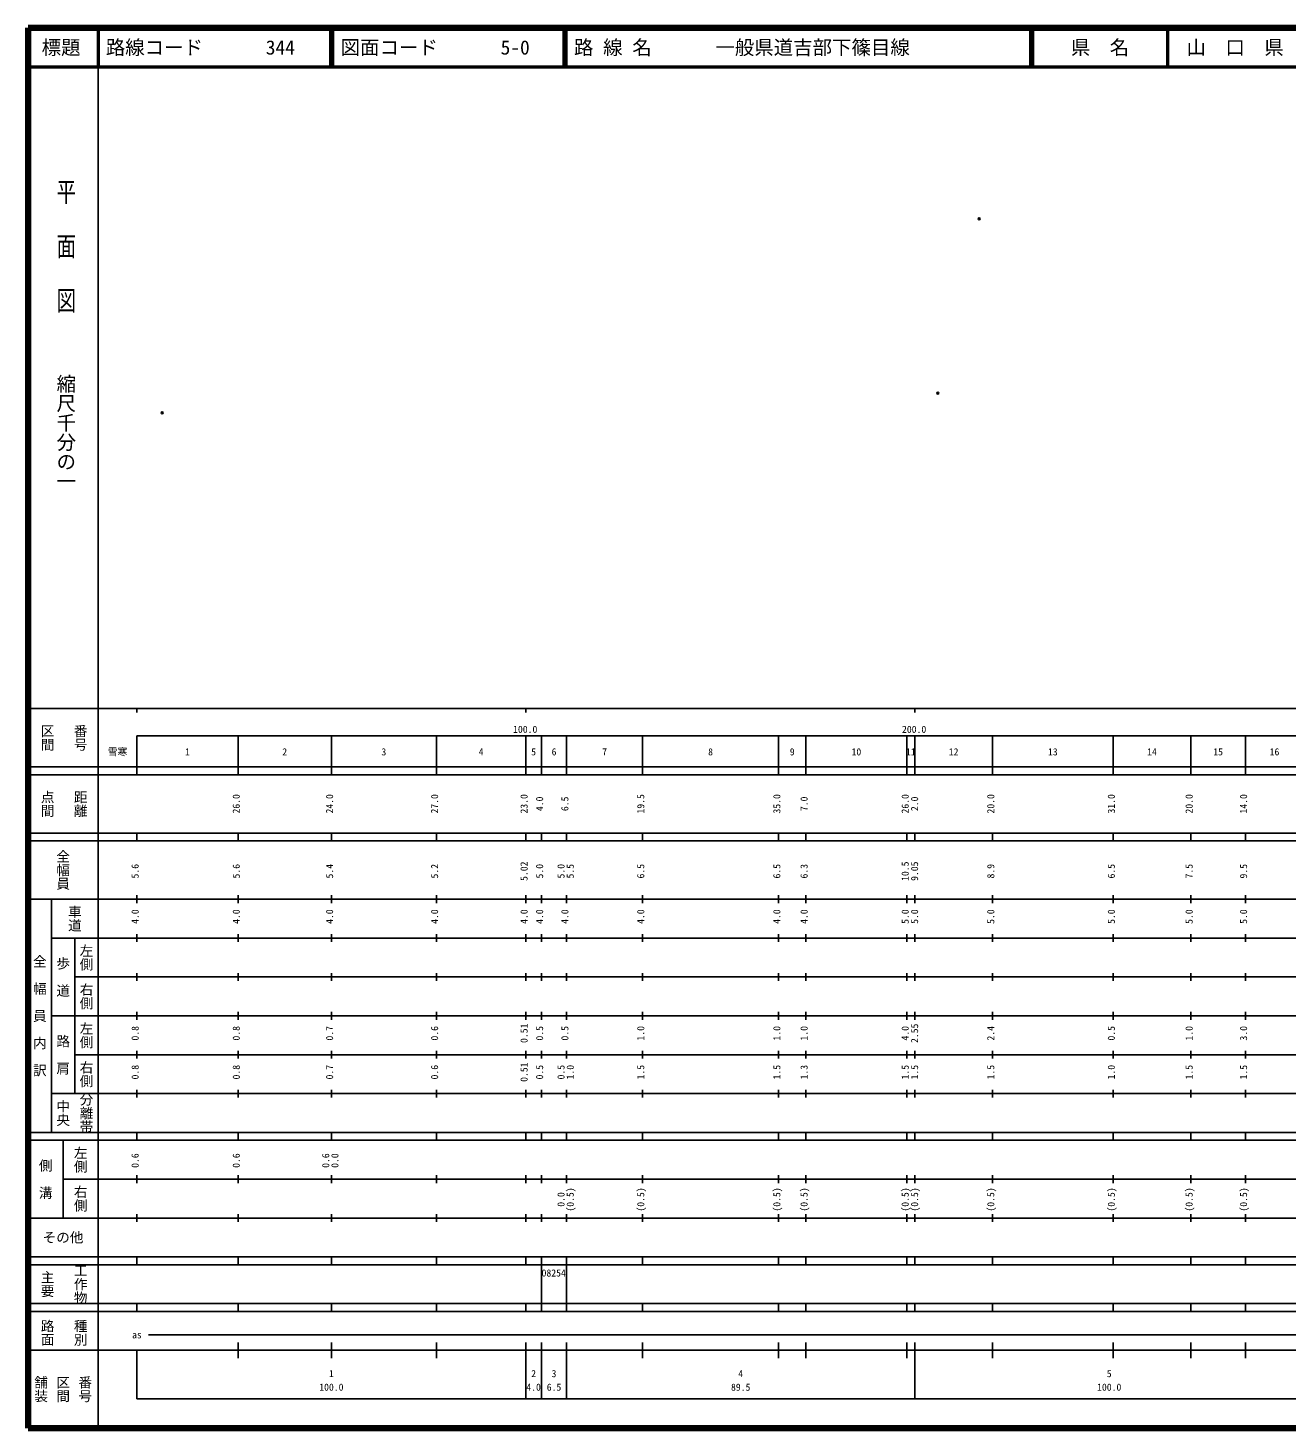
# Model space of a CAD drawing. Units: millimetres on the paper. Extents: x 40 to 680, y 20 to 380.
# Drawn here: x 40 to 363.7, y 20 to 380 of the extents above; entities that cross this region are included whole.
import ezdxf
from ezdxf.enums import TextEntityAlignment as Align

# ---------------------------------------------------------------- set-up
doc = ezdxf.new("R2010")
doc.units = ezdxf.units.MM
doc.header["$PDMODE"] = 32
doc.header["$PDSIZE"] = 0.5
doc.layers.add('M-OTRS', color=6, linetype='Continuous')
doc.layers.add('M-TTL-TXT', color=7, linetype='Continuous')
for name, color, linetype, lineweight in [('M-TTL', 2, 'Continuous', 140), ('M-TTL-BAND', 7, 'Continuous', 25), ('M-TTL-LINE', 7, 'Continuous', 50)]:
    doc.layers.add(name, color=color, linetype=linetype, lineweight=lineweight)
doc.styles.add('@ＭＳ ゴシック', font='')
doc.styles.add('ＭＳ ゴシック', font='')
doc.styles.get('@ＭＳ ゴシック').set_extended_font_data('@MS Gothic')
doc.styles.get('ＭＳ ゴシック').set_extended_font_data('MS Gothic')

msp = doc.modelspace()

# ---------------------------------------------------------------- linework, layer by layer
at = {"layer": 'M-OTRS'}
for p in [(284.573, 330.944), (273.919, 286.102), (74.51, 281.054)]:
    msp.add_point(p, dxfattribs=at)
at = {"layer": 'M-TTL'}
for p, q in [((40, 380), (40, 20)), ((680, 380), (40, 380)), ((40, 20), (680, 20))]:
    msp.add_line(p, q, dxfattribs=at)
at = {"layer": 'M-TTL-BAND'}
for p, q in [((58, 370), (58, 20)), ((40, 205), (579, 205)), ((68, 205), (68, 204)), ((168, 205), (168, 204)), ((268, 205), (268, 204)), ((68, 198), (579, 198)), ((68, 198), (68, 188)), ((94, 188), (94, 198)), ((118, 188), (118, 198)), ((145, 188), (145, 198)), ((168, 188), (168, 198)), ((172, 188), (172, 198)), ((178.5, 188), (178.5, 198)), ((198, 188), (198, 198)), ((233, 188), (233, 198)), ((240, 188), (240, 198)), ((266, 188), (266, 198)), ((268, 188), (268, 198)), ((288, 188), (288, 198)), ((319, 188), (319, 198)), ((339, 188), (339, 198)), ((353, 188), (353, 198)), ((40, 190), (579, 190)), ((40, 188), (579, 188)), ((40, 173), (579, 173)), ((68, 171), (68, 173)), ((94, 171), (94, 173)), ((118, 171), (118, 173)), ((145, 171), (145, 173)), ((168, 171), (168, 173)), ((172, 171), (172, 173)), ((178.5, 171), (178.5, 173)), ((198, 171), (198, 173)), ((233, 171), (233, 173)), ((240, 171), (240, 173)), ((266, 171), (266, 173)), ((268, 171), (268, 173)), ((288, 171), (288, 173)), ((319, 171), (319, 173)), ((339, 171), (339, 173)), ((353, 171), (353, 173)), ((40, 171), (579, 171)), ((40, 156), (579, 156)), ((46, 96), (46, 156)), ((68, 155), (68, 157)), ((94, 155), (94, 157)), ((118, 155), (118, 157)), ((145, 155), (145, 157)), ((168, 155), (168, 157)), ((172, 155), (172, 157)), ((178.5, 155), (178.5, 157)), ((198, 155), (198, 157)), ((233, 155), (233, 157)), ((240, 155), (240, 157)), ((266, 155), (266, 157)), ((268, 155), (268, 157)), ((288, 155), (288, 157)), ((319, 155), (319, 157)), ((339, 155), (339, 157)), ((353, 155), (353, 157)), ((46, 146), (579, 146)), ((52, 146), (52, 106)), ((68, 145), (68, 147)), ((94, 145), (94, 147)), ((118, 145), (118, 147)), ((145, 145), (145, 147)), ((168, 145), (168, 147)), ((172, 145), (172, 147)), ((178.5, 145), (178.5, 147)), ((198, 145), (198, 147)), ((233, 145), (233, 147)), ((240, 145), (240, 147)), ((266, 145), (266, 147)), ((268, 145), (268, 147)), ((288, 145), (288, 147)), ((319, 145), (319, 147)), ((339, 145), (339, 147)), ((353, 145), (353, 147)), ((68, 135), (68, 137)), ((94, 135), (94, 137)), ((118, 135), (118, 137)), ((145, 135), (145, 137)), ((168, 135), (168, 137)), ((172, 135), (172, 137)), ((178.5, 135), (178.5, 137)), ((198, 135), (198, 137)), ((233, 135), (233, 137)), ((240, 135), (240, 137)), ((266, 135), (266, 137)), ((268, 135), (268, 137)), ((288, 135), (288, 137)), ((319, 135), (319, 137)), ((339, 135), (339, 137)), ((353, 135), (353, 137)), ((52, 136), (579, 136)), ((46, 126), (579, 126)), ((68, 125), (68, 127)), ((94, 125), (94, 127)), ((118, 125), (118, 127)), ((145, 125), (145, 127)), ((168, 125), (168, 127)), ((172, 125), (172, 127)), ((178.5, 125), (178.5, 127)), ((198, 125), (198, 127)), ((233, 125), (233, 127)), ((240, 125), (240, 127)), ((266, 125), (266, 127)), ((268, 125), (268, 127)), ((288, 125), (288, 127)), ((319, 125), (319, 127)), ((339, 125), (339, 127)), ((353, 125), (353, 127)), ((52, 116), (579, 116)), ((68, 115), (68, 117)), ((94, 115), (94, 117)), ((118, 115), (118, 117)), ((145, 115), (145, 117)), ((168, 115), (168, 117)), ((172, 115), (172, 117)), ((178.5, 115), (178.5, 117)), ((198, 115), (198, 117)), ((233, 115), (233, 117)), ((240, 115), (240, 117)), ((266, 115), (266, 117)), ((268, 115), (268, 117)), ((288, 115), (288, 117)), ((319, 115), (319, 117)), ((339, 115), (339, 117)), ((353, 115), (353, 117)), ((46, 106), (579, 106)), ((68, 105), (68, 107)), ((94, 105), (94, 107)), ((118, 105), (118, 107)), ((145, 105), (145, 107)), ((168, 105), (168, 107)), ((172, 105), (172, 107)), ((178.5, 105), (178.5, 107)), ((198, 105), (198, 107)), ((233, 105), (233, 107)), ((240, 105), (240, 107)), ((266, 105), (266, 107)), ((268, 105), (268, 107)), ((288, 105), (288, 107)), ((319, 105), (319, 107)), ((339, 105), (339, 107)), ((353, 105), (353, 107)), ((40, 96), (579, 96)), ((40, 94), (579, 94)), ((49, 94), (49, 74)), ((68, 94), (68, 96)), ((94, 94), (94, 96)), ((118, 94), (118, 96)), ((145, 94), (145, 96)), ((168, 94), (168, 96)), ((172, 94), (172, 96)), ((178.5, 94), (178.5, 96)), ((198, 94), (198, 96)), ((233, 94), (233, 96)), ((240, 94), (240, 96)), ((266, 94), (266, 96)), ((268, 94), (268, 96)), ((288, 94), (288, 96)), ((319, 94), (319, 96)), ((339, 94), (339, 96)), ((353, 94), (353, 96)), ((49, 84), (579, 84)), ((68, 83), (68, 85)), ((94, 83), (94, 85)), ((118, 83), (118, 85)), ((145, 83), (145, 85)), ((168, 83), (168, 85)), ((172, 83), (172, 85)), ((178.5, 83), (178.5, 85)), ((198, 83), (198, 85)), ((233, 83), (233, 85)), ((240, 83), (240, 85)), ((266, 83), (266, 85)), ((268, 83), (268, 85)), ((288, 83), (288, 85)), ((319, 83), (319, 85)), ((339, 83), (339, 85)), ((353, 83), (353, 85)), ((40, 74), (579, 74)), ((68, 73), (68, 75)), ((94, 73), (94, 75)), ((118, 73), (118, 75)), ((145, 73), (145, 75)), ((168, 73), (168, 75)), ((172, 73), (172, 75)), ((178.5, 73), (178.5, 75)), ((198, 73), (198, 75)), ((233, 73), (233, 75)), ((240, 73), (240, 75)), ((266, 73), (266, 75)), ((268, 73), (268, 75)), ((288, 73), (288, 75)), ((319, 73), (319, 75)), ((339, 73), (339, 75)), ((353, 73), (353, 75)), ((40, 64), (579, 64)), ((40, 62), (579, 62)), ((68, 62), (68, 64)), ((94, 62), (94, 64)), ((118, 62), (118, 64)), ((145, 62), (145, 64)), ((168, 62), (168, 64)), ((172, 62), (172, 64)), ((172, 52), (172, 62)), ((178.5, 62), (178.5, 64)), ((178.5, 52), (178.5, 62)), ((198, 62), (198, 64)), ((233, 62), (233, 64)), ((240, 62), (240, 64)), ((266, 62), (266, 64)), ((268, 62), (268, 64)), ((288, 62), (288, 64)), ((319, 62), (319, 64)), ((339, 62), (339, 64)), ((353, 62), (353, 64)), ((40, 52), (579, 52)), ((68, 50), (68, 52)), ((94, 50), (94, 52)), ((118, 50), (118, 52)), ((145, 50), (145, 52)), ((168, 50), (168, 52)), ((172, 50), (172, 52)), ((178.5, 50), (178.5, 52)), ((198, 50), (198, 52)), ((233, 50), (233, 52)), ((240, 50), (240, 52)), ((266, 50), (266, 52)), ((268, 50), (268, 52)), ((288, 50), (288, 52)), ((319, 50), (319, 52)), ((339, 50), (339, 52)), ((353, 50), (353, 52)), ((40, 50), (579, 50)), ((71, 44), (565, 44)), ((40, 40), (579, 40)), ((68, 40), (68, 27.5)), ((94, 38), (94, 42)), ((118, 38), (118, 42)), ((145, 38), (145, 42)), ((168, 27.5), (168, 42)), ((172, 27.5), (172, 42)), ((178.5, 27.5), (178.5, 42)), ((198, 38), (198, 42)), ((233, 38), (233, 42)), ((240, 38), (240, 42)), ((266, 38), (266, 42)), ((268, 27.5), (268, 42)), ((288, 38), (288, 42)), ((319, 38), (319, 42)), ((339, 38), (339, 42)), ((353, 38), (353, 42)), ((68, 27.5), (579, 27.5))]:
    msp.add_line(p, q, dxfattribs=at)
at = {"layer": 'M-TTL-LINE'}
for p, q in [((58, 380), (58, 370)), ((117.75, 380), (117.75, 370)), ((118.25, 380), (118.25, 370)), ((177.75, 380), (177.75, 370)), ((178.25, 380), (178.25, 370)), ((297.75, 380), (297.75, 370)), ((298.25, 380), (298.25, 370)), ((333, 380), (333, 370)), ((40, 370), (680, 370))]:
    msp.add_line(p, q, dxfattribs=at)

# ---------------------------------------------------------------- texts
at = {"layer": 'M-TTL-BAND', "style": '@ＭＳ ゴシック', "width": 1.4}
msp.add_text('平  面  図', height=3.666, rotation=270, dxfattribs=at).set_placement((49.777, 306.475), align=Align.MIDDLE_RIGHT)
at = {"layer": 'M-TTL-BAND', "style": '@ＭＳ ゴシック'}
msp.add_text('縮尺千分の一', height=3.666, rotation=270, dxfattribs=at).set_placement((49.777, 261.03), align=Align.MIDDLE_RIGHT)
for s, p in [('区間', (45, 197.5)), ('番号', (53.5, 197.5)), ('点間', (45, 180.5)), ('距離', (53.5, 180.5)), ('全幅員', (49, 163.5)), ('車道', (52, 151)), ('左側', (55, 141)), ('全\u3000幅\u3000員\u3000内\u3000訳', (43, 126)), ('歩\u3000道', (49, 136)), ('右側', (55, 131)), ('左側', (55, 121)), ('路\u3000肩', (49, 116)), ('右側', (55, 111)), ('分離帯', (55, 101)), ('中央', (49, 101)), ('左側', (53.5, 89)), ('側\u3000溝', (44.5, 84)), ('右側', (53.5, 79)), ('工作物', (53.5, 57)), ('主要', (45, 57)), ('路面', (45, 44.5)), ('種別', (53.5, 44.5)), ('舗装', (43.333, 30)), ('区間', (49, 30)), ('番号', (54.667, 30))]:
    msp.add_text(s, height=2.566, rotation=270, dxfattribs=at).set_placement(p, align=Align.MIDDLE_CENTER)
at = {"layer": 'M-TTL-BAND', "style": 'ＭＳ ゴシック'}
for s, p in [('100.0', (167.844, 198.195)), ('200.0', (267.844, 198.195)), ('雪寒', (63.014, 192.405)), ('1', (81, 192.405)), ('2', (106, 192.405)), ('3', (131.5, 192.405)), ('4', (156.5, 192.405)), ('5', (170, 192.405)), ('6', (175.25, 192.405)), ('7', (188.25, 192.405)), ('8', (215.5, 192.405)), ('9', (236.5, 192.405)), ('10', (253, 192.405)), ('11', (267, 192.405)), ('12', (278, 192.405)), ('13', (303.5, 192.405)), ('14', (329, 192.405)), ('15', (346, 192.405)), ('16', (360.5, 192.405)), ('as', (68, 42.5)), ('1', (118, 32.523)), ('2', (170, 32.523)), ('3', (175.25, 32.523)), ('4', (223.25, 32.523)), ('5', (318, 32.523)), ('100.0', (118, 29.033)), ('4.0', (170, 29.033)), ('6.5', (175.25, 29.033)), ('89.5', (223.25, 29.033)), ('100.0', (318, 29.033))]:
    msp.add_text(s, height=1.833, dxfattribs=at).set_placement(p, align=Align.BOTTOM_CENTER)
for s, p in [('26.0', (95, 180.5)), ('24.0', (119, 180.5)), ('27.0', (146, 180.5)), ('23.0', (169, 180.5)), ('4.0', (173, 180.5)), ('6.5', (179.5, 180.5)), ('19.5', (199, 180.5)), ('35.0', (234, 180.5)), ('7.0', (241, 180.5)), ('26.0', (267, 180.5)), ('2.0', (269.417, 180.5)), ('20.0', (289, 180.5)), ('31.0', (320, 180.5)), ('20.0', (340, 180.5)), ('14.0', (354, 180.5)), ('5.6', (69, 163.174)), ('5.6', (95, 163.174)), ('5.4', (119, 163.174)), ('5.2', (146, 163.174)), ('5.02', (169, 163.174)), ('5.0', (173, 163.174)), ('5.0', (178.5, 163.174)), ('5.5', (180.87, 163.174)), ('6.5', (199, 163.174)), ('6.5', (234, 163.174)), ('6.3', (241, 163.174)), ('10.5', (267, 163.174)), ('9.05', (269.417, 163.174)), ('8.9', (289, 163.174)), ('6.5', (320, 163.174)), ('7.5', (340, 163.174)), ('9.5', (354, 163.174)), ('4.0', (69, 151.5)), ('4.0', (95, 151.5)), ('4.0', (119, 151.5)), ('4.0', (146, 151.5)), ('4.0', (169, 151.5)), ('4.0', (173, 151.5)), ('4.0', (179.5, 151.5)), ('4.0', (199, 151.5)), ('4.0', (234, 151.5)), ('4.0', (241, 151.5)), ('5.0', (267, 151.5)), ('5.0', (269.417, 151.5)), ('5.0', (289, 151.5)), ('5.0', (320, 151.5)), ('5.0', (340, 151.5)), ('5.0', (354, 151.5)), ('0.8', (69, 121.5)), ('0.8', (95, 121.5)), ('0.7', (119, 121.5)), ('0.6', (146, 121.5)), ('0.51', (169, 121.5)), ('0.5', (173, 121.5)), ('0.5', (179.5, 121.5)), ('1.0', (199, 121.5)), ('1.0', (234, 121.5)), ('1.0', (241, 121.5)), ('4.0', (267, 121.5)), ('2.55', (269.417, 121.5)), ('2.4', (289, 121.5)), ('0.5', (320, 121.5)), ('1.0', (340, 121.5)), ('3.0', (354, 121.5)), ('0.8', (69, 111.5)), ('0.8', (95, 111.5)), ('0.7', (119, 111.5)), ('0.6', (146, 111.5)), ('0.51', (169, 111.5)), ('0.5', (173, 111.5)), ('0.5', (178.5, 111.5)), ('1.0', (180.87, 111.5)), ('1.5', (199, 111.5)), ('1.5', (234, 111.5)), ('1.3', (241, 111.5)), ('1.5', (267, 111.5)), ('1.5', (269.417, 111.5)), ('1.5', (289, 111.5)), ('1.0', (320, 111.5)), ('1.5', (340, 111.5)), ('1.5', (354, 111.5)), ('0.6', (69, 88.764)), ('0.6', (95, 88.764)), ('0.6', (118, 88.764)), ('0.0', (120.37, 88.764)), ('0.0', (178.5, 78.764)), ('(0.5)', (180.87, 78.764)), ('(0.5)', (199, 78.764)), ('(0.5)', (234, 78.764)), ('(0.5)', (241, 78.764)), ('(0.5)', (267, 78.764)), ('(0.5)', (269.417, 78.764)), ('(0.5)', (289, 78.764)), ('(0.5)', (320, 78.764)), ('(0.5)', (340, 78.764)), ('(0.5)', (354, 78.764))]:
    msp.add_text(s, height=1.833, rotation=90, dxfattribs=at).set_placement(p, align=Align.BOTTOM_CENTER)
msp.add_text('その他', height=2.566, dxfattribs=at).set_placement((49, 69), align=Align.MIDDLE_CENTER)
msp.add_text('08254', height=1.833, dxfattribs=at).set_placement((172.055, 58.405), align=Align.BOTTOM_LEFT)
at = {"layer": 'M-TTL-TXT', "style": 'ＭＳ ゴシック'}
for s, p in [('標題', (48.5, 375)), ('県\u3000名', (315.625, 375)), ('山\u3000口\u3000県', (350.375, 375))]:
    msp.add_text(s, height=3.666, dxfattribs=at).set_placement(p, align=Align.MIDDLE_CENTER)
for s, p in [('路線コード', (60, 375)), ('344', (101.142, 375)), ('図面コード', (120.38, 375)), ('5-0', (161.521, 375)), ('路 線 名', (180.38, 375)), ('一般県道吉部下篠目線', (216.734, 375))]:
    msp.add_text(s, height=3.666, dxfattribs=at).set_placement(p, align=Align.MIDDLE_LEFT)

doc.saveas('drawing.dxf')
